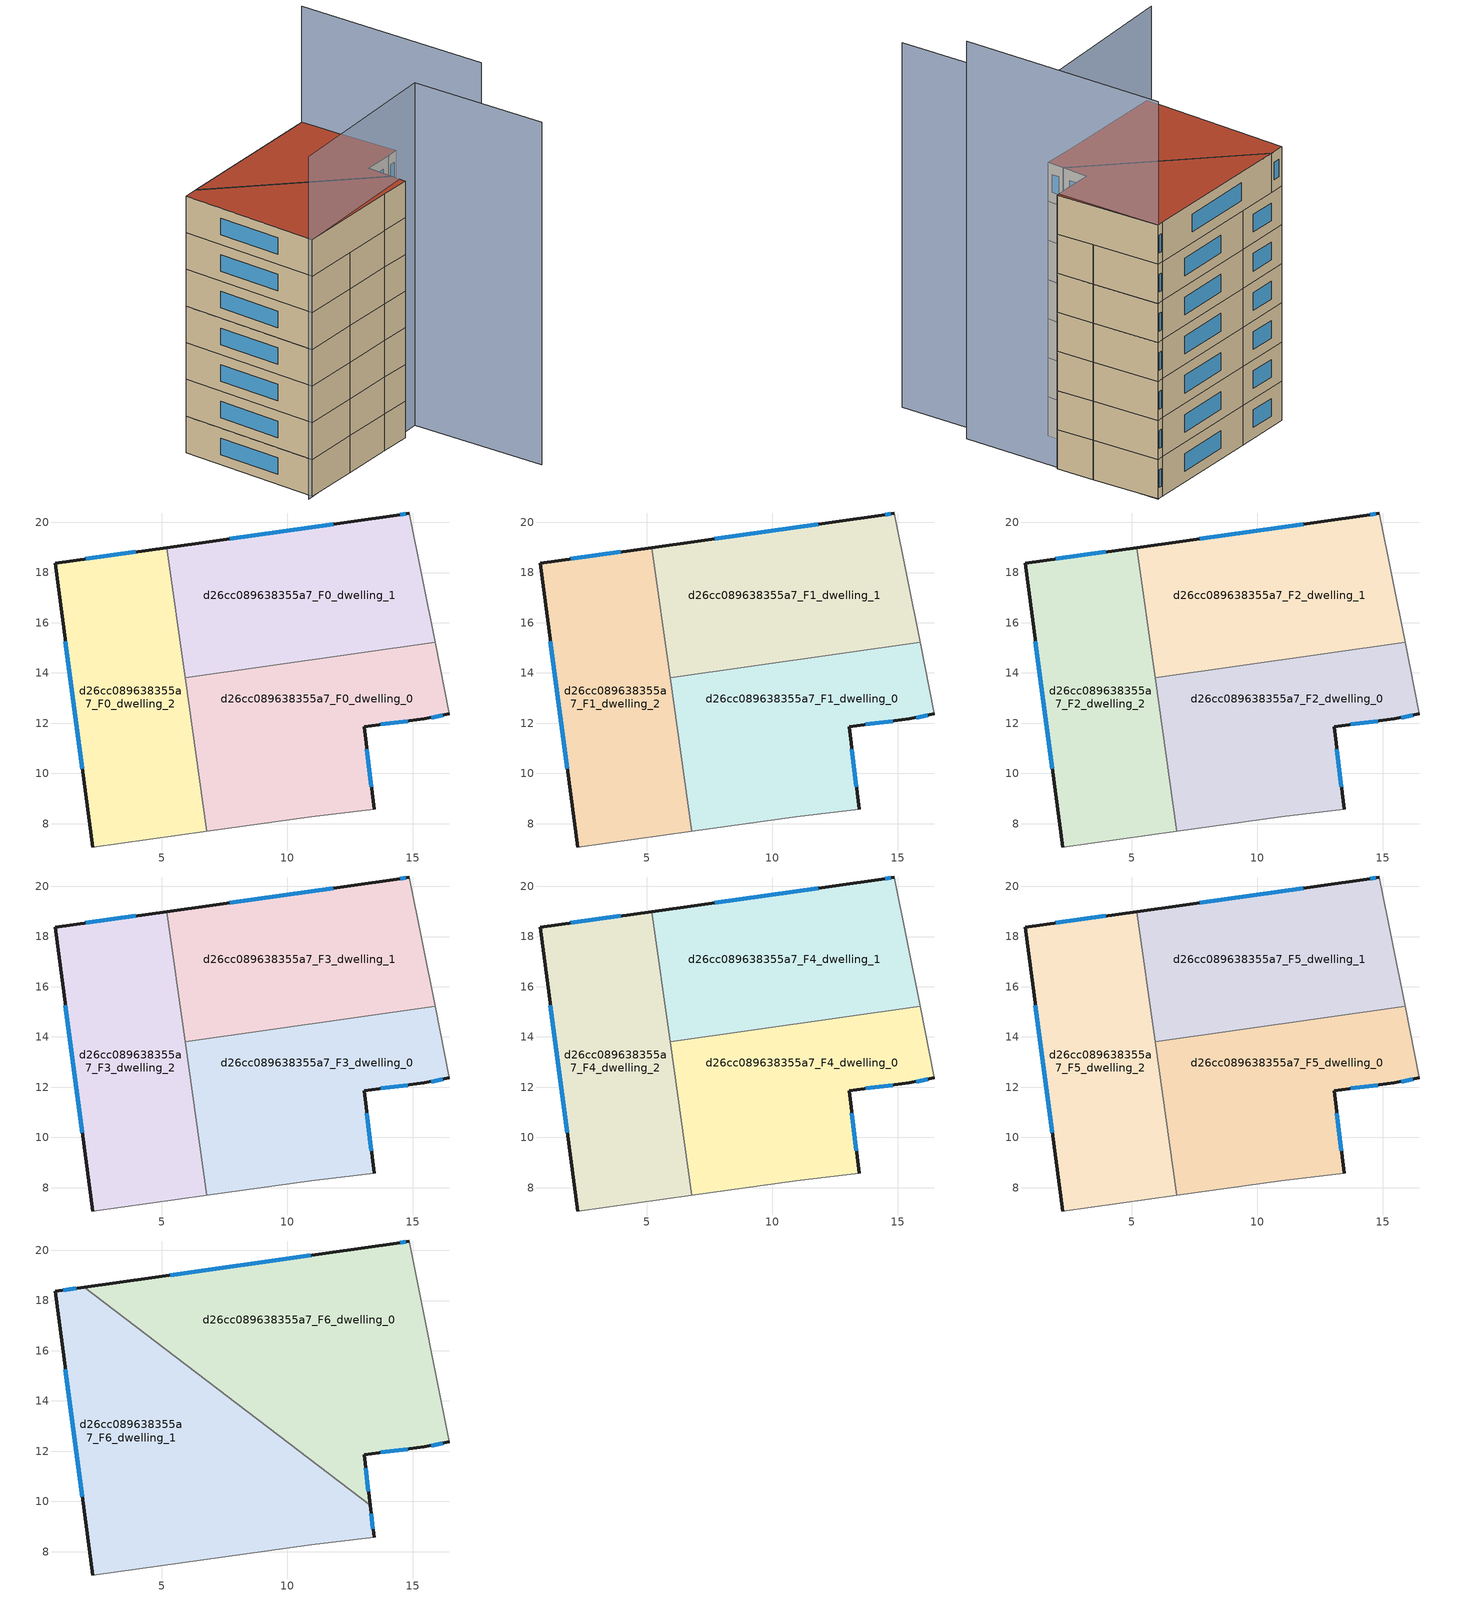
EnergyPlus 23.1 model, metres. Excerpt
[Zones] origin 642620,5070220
d26cc089638355a7_F0_dwelling_0
 floor ground (EU_floor_Construction): 15.9,15.22 16.47,12.37 15.47,12.17 13.07,11.87 13.47,8.57 10.96,8.27 6.81,7.69 5.94,13.81 z0
 wall outside (EU_wall_Construction): 13.47,8.57 13.07,11.87 15.47,12.17 16.47,12.37 z0:3
 wall to d26cc089638355a7_F0_dwelling_1 (EU_wall_Construction): 15.9,15.22 5.94,13.81 z0:3
 wall adiabatic (EU_wall_Construction): 16.47,12.37 15.9,15.22 / 6.81,7.69 10.96,8.27 13.47,8.57 z0:3
 wall to d26cc089638355a7_F0_dwelling_2 (EU_wall_Construction): 5.94,13.81 6.81,7.69 z0:3
 window (EU_Window_Construction): 15.74,12.22 16.19,12.31 / 13.73,11.95 14.81,12.09 / 13.36,9.47 13.18,10.96 z0.83:2.17
d26cc089638355a7_F0_dwelling_1
 floor ground (EU_floor_Construction): 14.87,20.37 15.9,15.22 5.94,13.81 5.21,19 14.37,20.27 z0
 wall outside (EU_wall_Construction): 14.87,20.37 14.37,20.27 5.21,19 z0:3
 wall adiabatic (EU_wall_Construction): 15.9,15.22 14.87,20.37 z0:3
 wall to d26cc089638355a7_F0_dwelling_2 (EU_wall_Construction): 5.21,19 5.94,13.81 z0:3
 window (EU_Window_Construction): 14.73,20.35 14.51,20.3 / 11.85,19.92 7.73,19.35 z0.83:2.17
d26cc089638355a7_F0_dwelling_2
 floor ground (EU_floor_Construction): 5.21,19 6.81,7.69 2.26,7.07 0.76,18.38 z0
 wall outside (EU_wall_Construction): 5.21,19 0.76,18.38 2.26,7.07 z0:3
 wall adiabatic (EU_wall_Construction): 2.26,7.07 6.81,7.69 z0:3
 window (EU_Window_Construction): 1.17,15.26 1.84,10.18 / 3.98,18.83 1.98,18.55 z0.83:2.17
d26cc089638355a7_F1_dwelling_0
 floor to d26cc089638355a7_F0_dwelling_0 (EU_floor_Construction): 15.9,15.22 16.47,12.37 15.47,12.17 13.07,11.87 13.47,8.57 10.96,8.27 6.81,7.69 5.94,13.81 z3
 wall outside (EU_wall_Construction): 13.47,8.57 13.07,11.87 15.47,12.17 16.47,12.37 z3:6
 wall to d26cc089638355a7_F1_dwelling_1 (EU_wall_Construction): 15.9,15.22 5.94,13.81 z3:6
 wall adiabatic (EU_wall_Construction): 16.47,12.37 15.9,15.22 / 6.81,7.69 10.96,8.27 13.47,8.57 z3:6
 wall to d26cc089638355a7_F1_dwelling_2 (EU_wall_Construction): 5.94,13.81 6.81,7.69 z3:6
 window (EU_Window_Construction): 15.74,12.22 16.19,12.31 / 13.73,11.95 14.81,12.09 / 13.36,9.47 13.18,10.96 z3.83:5.17
d26cc089638355a7_F1_dwelling_1
 floor to d26cc089638355a7_F0_dwelling_1 (EU_floor_Construction): 14.87,20.37 15.9,15.22 5.94,13.81 5.21,19 14.37,20.27 z3
 wall outside (EU_wall_Construction): 14.87,20.37 14.37,20.27 5.21,19 z3:6
 wall adiabatic (EU_wall_Construction): 15.9,15.22 14.87,20.37 z3:6
 wall to d26cc089638355a7_F1_dwelling_2 (EU_wall_Construction): 5.21,19 5.94,13.81 z3:6
 window (EU_Window_Construction): 14.73,20.35 14.51,20.3 / 11.85,19.92 7.73,19.35 z3.83:5.17
d26cc089638355a7_F1_dwelling_2
 floor to d26cc089638355a7_F0_dwelling_2 (EU_floor_Construction): 5.21,19 6.81,7.69 2.26,7.07 0.76,18.38 z3
 wall outside (EU_wall_Construction): 5.21,19 0.76,18.38 2.26,7.07 z3:6
 wall adiabatic (EU_wall_Construction): 2.26,7.07 6.81,7.69 z3:6
 window (EU_Window_Construction): 1.17,15.26 1.84,10.18 / 3.98,18.83 1.98,18.55 z3.83:5.17
d26cc089638355a7_F2_dwelling_0
 floor to d26cc089638355a7_F1_dwelling_0 (EU_floor_Construction): 15.9,15.22 16.47,12.37 15.47,12.17 13.07,11.87 13.47,8.57 10.96,8.27 6.81,7.69 5.94,13.81 z6
 wall outside (EU_wall_Construction): 13.47,8.57 13.07,11.87 15.47,12.17 16.47,12.37 z6:9
 wall to d26cc089638355a7_F2_dwelling_1 (EU_wall_Construction): 15.9,15.22 5.94,13.81 z6:9
 wall adiabatic (EU_wall_Construction): 16.47,12.37 15.9,15.22 / 6.81,7.69 10.96,8.27 13.47,8.57 z6:9
 wall to d26cc089638355a7_F2_dwelling_2 (EU_wall_Construction): 5.94,13.81 6.81,7.69 z6:9
 window (EU_Window_Construction): 15.74,12.22 16.19,12.31 / 13.73,11.95 14.81,12.09 / 13.36,9.47 13.18,10.96 z6.83:8.17
d26cc089638355a7_F2_dwelling_1
 floor to d26cc089638355a7_F1_dwelling_1 (EU_floor_Construction): 14.87,20.37 15.9,15.22 5.94,13.81 5.21,19 14.37,20.27 z6
 wall outside (EU_wall_Construction): 14.87,20.37 14.37,20.27 5.21,19 z6:9
 wall adiabatic (EU_wall_Construction): 15.9,15.22 14.87,20.37 z6:9
 wall to d26cc089638355a7_F2_dwelling_2 (EU_wall_Construction): 5.21,19 5.94,13.81 z6:9
 window (EU_Window_Construction): 14.73,20.35 14.51,20.3 / 11.85,19.92 7.73,19.35 z6.83:8.17
d26cc089638355a7_F2_dwelling_2
 floor to d26cc089638355a7_F1_dwelling_2 (EU_floor_Construction): 5.21,19 6.81,7.69 2.26,7.07 0.76,18.38 z6
 wall outside (EU_wall_Construction): 5.21,19 0.76,18.38 2.26,7.07 z6:9
 wall adiabatic (EU_wall_Construction): 2.26,7.07 6.81,7.69 z6:9
 window (EU_Window_Construction): 1.17,15.26 1.84,10.18 / 3.98,18.83 1.98,18.55 z6.83:8.17
d26cc089638355a7_F3_dwelling_0
 floor to d26cc089638355a7_F2_dwelling_0 (EU_floor_Construction): 15.9,15.22 16.47,12.37 15.47,12.17 13.07,11.87 13.47,8.57 10.96,8.27 6.81,7.69 5.94,13.81 z9
 wall outside (EU_wall_Construction): 13.47,8.57 13.07,11.87 15.47,12.17 16.47,12.37 z9:12
 wall to d26cc089638355a7_F3_dwelling_1 (EU_wall_Construction): 15.9,15.22 5.94,13.81 z9:12
 wall adiabatic (EU_wall_Construction): 16.47,12.37 15.9,15.22 / 6.81,7.69 10.96,8.27 13.47,8.57 z9:12
 wall to d26cc089638355a7_F3_dwelling_2 (EU_wall_Construction): 5.94,13.81 6.81,7.69 z9:12
 window (EU_Window_Construction): 15.74,12.22 16.19,12.31 / 13.73,11.95 14.81,12.09 / 13.36,9.47 13.18,10.96 z9.83:11.17
d26cc089638355a7_F3_dwelling_1
 floor to d26cc089638355a7_F2_dwelling_1 (EU_floor_Construction): 14.87,20.37 15.9,15.22 5.94,13.81 5.21,19 14.37,20.27 z9
 wall outside (EU_wall_Construction): 14.87,20.37 14.37,20.27 5.21,19 z9:12
 wall adiabatic (EU_wall_Construction): 15.9,15.22 14.87,20.37 z9:12
 wall to d26cc089638355a7_F3_dwelling_2 (EU_wall_Construction): 5.21,19 5.94,13.81 z9:12
 window (EU_Window_Construction): 14.73,20.35 14.51,20.3 / 11.85,19.92 7.73,19.35 z9.83:11.17
d26cc089638355a7_F3_dwelling_2
 floor to d26cc089638355a7_F2_dwelling_2 (EU_floor_Construction): 5.21,19 6.81,7.69 2.26,7.07 0.76,18.38 z9
 wall outside (EU_wall_Construction): 5.21,19 0.76,18.38 2.26,7.07 z9:12
 wall adiabatic (EU_wall_Construction): 2.26,7.07 6.81,7.69 z9:12
 window (EU_Window_Construction): 1.17,15.26 1.84,10.18 / 3.98,18.83 1.98,18.55 z9.83:11.17
d26cc089638355a7_F4_dwelling_0
 floor to d26cc089638355a7_F3_dwelling_0 (EU_floor_Construction): 15.9,15.22 16.47,12.37 15.47,12.17 13.07,11.87 13.47,8.57 10.96,8.27 6.81,7.69 5.94,13.81 z12
 wall outside (EU_wall_Construction): 13.47,8.57 13.07,11.87 15.47,12.17 16.47,12.37 z12:15
 wall to d26cc089638355a7_F4_dwelling_1 (EU_wall_Construction): 15.9,15.22 5.94,13.81 z12:15
 wall adiabatic (EU_wall_Construction): 16.47,12.37 15.9,15.22 / 6.81,7.69 10.96,8.27 13.47,8.57 z12:15
 wall to d26cc089638355a7_F4_dwelling_2 (EU_wall_Construction): 5.94,13.81 6.81,7.69 z12:15
 window (EU_Window_Construction): 15.74,12.22 16.19,12.31 / 13.73,11.95 14.81,12.09 / 13.36,9.47 13.18,10.96 z12.83:14.17
d26cc089638355a7_F4_dwelling_1
 floor to d26cc089638355a7_F3_dwelling_1 (EU_floor_Construction): 14.87,20.37 15.9,15.22 5.94,13.81 5.21,19 14.37,20.27 z12
 wall outside (EU_wall_Construction): 14.87,20.37 14.37,20.27 5.21,19 z12:15
 wall adiabatic (EU_wall_Construction): 15.9,15.22 14.87,20.37 z12:15
 wall to d26cc089638355a7_F4_dwelling_2 (EU_wall_Construction): 5.21,19 5.94,13.81 z12:15
 window (EU_Window_Construction): 14.73,20.35 14.51,20.3 / 11.85,19.92 7.73,19.35 z12.83:14.17
d26cc089638355a7_F4_dwelling_2
 floor to d26cc089638355a7_F3_dwelling_2 (EU_floor_Construction): 5.21,19 6.81,7.69 2.26,7.07 0.76,18.38 z12
 wall outside (EU_wall_Construction): 5.21,19 0.76,18.38 2.26,7.07 z12:15
 wall adiabatic (EU_wall_Construction): 2.26,7.07 6.81,7.69 z12:15
 window (EU_Window_Construction): 1.17,15.26 1.84,10.18 / 3.98,18.83 1.98,18.55 z12.83:14.17
d26cc089638355a7_F5_dwelling_0
 floor to d26cc089638355a7_F4_dwelling_0 (EU_floor_Construction): 15.9,15.22 16.47,12.37 15.47,12.17 13.07,11.87 13.47,8.57 10.96,8.27 6.81,7.69 5.94,13.81 z15
 wall outside (EU_wall_Construction): 13.47,8.57 13.07,11.87 15.47,12.17 16.47,12.37 z15:18
 wall to d26cc089638355a7_F5_dwelling_1 (EU_wall_Construction): 15.9,15.22 5.94,13.81 z15:18
 wall adiabatic (EU_wall_Construction): 16.47,12.37 15.9,15.22 / 6.81,7.69 10.96,8.27 13.47,8.57 z15:18
 wall to d26cc089638355a7_F5_dwelling_2 (EU_wall_Construction): 5.94,13.81 6.81,7.69 z15:18
 window (EU_Window_Construction): 15.74,12.22 16.19,12.31 / 13.73,11.95 14.81,12.09 / 13.36,9.47 13.18,10.96 z15.83:17.17
d26cc089638355a7_F5_dwelling_1
 floor to d26cc089638355a7_F4_dwelling_1 (EU_floor_Construction): 14.87,20.37 15.9,15.22 5.94,13.81 5.21,19 14.37,20.27 z15
 wall outside (EU_wall_Construction): 14.87,20.37 14.37,20.27 5.21,19 z15:18
 wall adiabatic (EU_wall_Construction): 15.9,15.22 14.87,20.37 z15:18
 wall to d26cc089638355a7_F5_dwelling_2 (EU_wall_Construction): 5.21,19 5.94,13.81 z15:18
 window (EU_Window_Construction): 14.73,20.35 14.51,20.3 / 11.85,19.92 7.73,19.35 z15.83:17.17
d26cc089638355a7_F5_dwelling_2
 floor to d26cc089638355a7_F4_dwelling_2 (EU_floor_Construction): 5.21,19 6.81,7.69 2.26,7.07 0.76,18.38 z15
 wall outside (EU_wall_Construction): 5.21,19 0.76,18.38 2.26,7.07 z15:18
 wall adiabatic (EU_wall_Construction): 2.26,7.07 6.81,7.69 z15:18
 window (EU_Window_Construction): 1.17,15.26 1.84,10.18 / 3.98,18.83 1.98,18.55 z15.83:17.17
d26cc089638355a7_F6_dwelling_0
 floor to d26cc089638355a7_F5_dwelling_1 (EU_floor_Construction): 14.87,20.37 15.9,15.22 7.78,14.07 5.68,15.68 5.21,19 14.37,20.27 z18
 floor to d26cc089638355a7_F5_dwelling_0 (EU_floor_Construction): 15.9,15.22 16.47,12.37 15.47,12.17 13.07,11.87 13.31,9.85 7.78,14.07 z18
 floor to d26cc089638355a7_F5_dwelling_2 (EU_floor_Construction): 5.21,19 5.68,15.68 1.93,18.54 z18
 wall outside (EU_wall_Construction): 13.31,9.85 13.07,11.87 15.47,12.17 16.47,12.37 / 14.87,20.37 14.37,20.27 1.93,18.54 z18:21
 wall to d26cc089638355a7_F6_dwelling_1 (EU_wall_Construction): 1.93,18.54 13.31,9.85 z18:21
 wall adiabatic (EU_wall_Construction): 16.47,12.37 14.87,20.37 z18:21
 window (EU_Window_Construction): 15.74,12.22 16.19,12.31 / 13.73,11.95 14.81,12.09 / 13.24,10.41 13.13,11.31 / 10.95,19.8 5.35,19.02 / 14.73,20.35 14.51,20.3 z18.83:20.17
 roof outside (EU_roof_Construction): 16.47,12.37 14.87,20.37 14.37,20.27 1.93,18.54 13.31,9.85 13.07,11.87 15.47,12.17 z21
d26cc089638355a7_F6_dwelling_1
 floor to d26cc089638355a7_F5_dwelling_0 (EU_floor_Construction): 13.31,9.85 13.47,8.57 10.96,8.27 6.81,7.69 5.94,13.81 7.78,14.07 z18
 floor to d26cc089638355a7_F5_dwelling_2 (EU_floor_Construction): 5.68,15.68 6.81,7.69 2.26,7.07 0.76,18.38 1.93,18.54 z18
 floor to d26cc089638355a7_F5_dwelling_1 (EU_floor_Construction): 7.78,14.07 5.94,13.81 5.68,15.68 z18
 wall outside (EU_wall_Construction): 1.93,18.54 0.76,18.38 2.26,7.07 / 13.47,8.57 13.31,9.85 z18:21
 wall adiabatic (EU_wall_Construction): 2.26,7.07 10.96,8.27 13.47,8.57 z18:21
 window (EU_Window_Construction): 1.17,15.26 1.84,10.18 / 1.61,18.49 1.08,18.42 / 13.42,8.92 13.35,9.5 z18.83:20.17
 roof outside (EU_roof_Construction): 13.47,8.57 13.31,9.85 1.93,18.54 0.76,18.38 2.26,7.07 10.96,8.27 z21
shading: 1.75,6.98 15.36,9.47 / 15.36,9.47 17.37,-1.44 z0:28; 17.6,4.9 14.87,20.37 z0:30.5
[Building]
EU S2 Campaign: North Axis=0; Terrain=City; Solar Distribution=FullExterior
[Site:Location]
Lyon-Bron: Latitude=45.75; Longitude=5; Time Zone=1; Elevation=198
[SizingPeriod:WeatherFileDays]
AnnualSizingPeriod: Begin Month=1; Begin Day of Month=1; End Month=12; End Day of Month=31; Day of Week for Start Day=Monday; Use Weather File Daylight Saving Period=No; Use Weather File Rain and Snow Indicators=No
[MATERIAL]
EU_InternalMass_Material: Roughness=MediumRough; Thickness=0.1; Conductivity=1; Density=1800; Specific Heat=900; Thermal Absorptance=0.9; Solar Absorptance=0.7; Visible Absorptance=0.7
[MATERIAL:NOMASS] Roughness=MediumRough; Thermal Absorptance=0.9; Solar Absorptance=0.7; Visible Absorptance=0.7
Name | Thermal Resistance
EU_wall_NoMass | 0.87146
EU_roof_NoMass | 0.842276
EU_floor_NoMass | 0.496999
[WINDOWMATERIAL:SIMPLEGLAZINGSYSTEM]
EU_Window_SimpleGlazing: UFactor=2.2525; Solar Heat Gain Coefficient=0.76; Visible Transmittance=0.76
[CONSTRUCTION]
EU_wall_Construction: EU_wall_NoMass
EU_roof_Construction: EU_roof_NoMass
EU_floor_Construction: EU_floor_NoMass
EU_Window_Construction: EU_Window_SimpleGlazing
EU_InternalMass_Construction: EU_InternalMass_Material
[ZONE] Type=1; Multiplier=1; Ceiling Height=autocalculate; Floor Area=autocalculate; Part of Total Floor Area=Yes
Name | Volume
d26cc089638355a7_F0_dwelling_0; d26cc089638355a7_F1_dwelling_0; d26cc089638355a7_F2_dwelling_0; d26cc089638355a7_F3_dwelling_0; d26cc089638355a7_F4_dwelling_0; d26cc089638355a7_F5_dwelling_0 | 155.446
d26cc089638355a7_F6_dwelling_0 | 233.161
d26cc089638355a7_F0_dwelling_1; d26cc089638355a7_F1_dwelling_1; d26cc089638355a7_F2_dwelling_1; d26cc089638355a7_F3_dwelling_1; d26cc089638355a7_F4_dwelling_1; d26cc089638355a7_F5_dwelling_1 | 155.424
d26cc089638355a7_F6_dwelling_1 | 233.15
d26cc089638355a7_F0_dwelling_2; d26cc089638355a7_F1_dwelling_2; d26cc089638355a7_F2_dwelling_2; d26cc089638355a7_F3_dwelling_2; d26cc089638355a7_F4_dwelling_2; d26cc089638355a7_F5_dwelling_2 | 155.427
[INTERNALMASS] Construction=EU_InternalMass_Construction
Name | Zone or ZoneList | Surface Area
d26cc089638355a7_F0_dwelling_0_EU_InternalMass | d26cc089638355a7_F0_dwelling_0 | 51.8157
d26cc089638355a7_F0_dwelling_1_EU_InternalMass | d26cc089638355a7_F0_dwelling_1 | 51.8092
d26cc089638355a7_F0_dwelling_2_EU_InternalMass | d26cc089638355a7_F0_dwelling_2 | 51.809
d26cc089638355a7_F1_dwelling_0_EU_InternalMass | d26cc089638355a7_F1_dwelling_0 | 51.8157
d26cc089638355a7_F1_dwelling_1_EU_InternalMass | d26cc089638355a7_F1_dwelling_1 | 51.8092
d26cc089638355a7_F1_dwelling_2_EU_InternalMass | d26cc089638355a7_F1_dwelling_2 | 51.809
d26cc089638355a7_F2_dwelling_0_EU_InternalMass | d26cc089638355a7_F2_dwelling_0 | 51.8157
d26cc089638355a7_F2_dwelling_1_EU_InternalMass | d26cc089638355a7_F2_dwelling_1 | 51.8092
d26cc089638355a7_F2_dwelling_2_EU_InternalMass | d26cc089638355a7_F2_dwelling_2 | 51.809
d26cc089638355a7_F3_dwelling_0_EU_InternalMass | d26cc089638355a7_F3_dwelling_0 | 51.8157
d26cc089638355a7_F3_dwelling_1_EU_InternalMass | d26cc089638355a7_F3_dwelling_1 | 51.8092
d26cc089638355a7_F3_dwelling_2_EU_InternalMass | d26cc089638355a7_F3_dwelling_2 | 51.809
d26cc089638355a7_F4_dwelling_0_EU_InternalMass | d26cc089638355a7_F4_dwelling_0 | 51.8157
d26cc089638355a7_F4_dwelling_1_EU_InternalMass | d26cc089638355a7_F4_dwelling_1 | 51.8092
d26cc089638355a7_F4_dwelling_2_EU_InternalMass | d26cc089638355a7_F4_dwelling_2 | 51.809
d26cc089638355a7_F5_dwelling_0_EU_InternalMass | d26cc089638355a7_F5_dwelling_0 | 51.8157
d26cc089638355a7_F5_dwelling_1_EU_InternalMass | d26cc089638355a7_F5_dwelling_1 | 51.8092
d26cc089638355a7_F5_dwelling_2_EU_InternalMass | d26cc089638355a7_F5_dwelling_2 | 51.809
d26cc089638355a7_F6_dwelling_0_EU_InternalMass | d26cc089638355a7_F6_dwelling_0 | 77.7196
d26cc089638355a7_F6_dwelling_1_EU_InternalMass | d26cc089638355a7_F6_dwelling_1 | 77.7172
[OTHEREQUIPMENT] Fuel Type=Electricity; Design Level Calculation Method=Watts/Area; Power per Zone Floor Area=1; Fraction Latent=0; Fraction Radiant=0; Fraction Lost=0; Carbon Dioxide Generation Rate=0; EndUse Subcategory=EU_Step8_InternalGains
Name | Zone or ZoneList or Space or SpaceList | Schedule
EU_Step8_InternalGain_d26cc089638355a7_F0_dwelling_0_f000 | d26cc089638355a7_F0_dwelling_0 | EU_Step8_GainSchedule_d26cc089638355a7_F0_dwelling_0_f000
EU_Step8_InternalGain_d26cc089638355a7_F0_dwelling_1_f000 | d26cc089638355a7_F0_dwelling_1 | EU_Step8_GainSchedule_d26cc089638355a7_F0_dwelling_1_f000
EU_Step8_InternalGain_d26cc089638355a7_F0_dwelling_2_f000 | d26cc089638355a7_F0_dwelling_2 | EU_Step8_GainSchedule_d26cc089638355a7_F0_dwelling_2_f000
EU_Step8_InternalGain_d26cc089638355a7_F1_dwelling_0_f000 | d26cc089638355a7_F1_dwelling_0 | EU_Step8_GainSchedule_d26cc089638355a7_F1_dwelling_0_f000
EU_Step8_InternalGain_d26cc089638355a7_F1_dwelling_1_f000 | d26cc089638355a7_F1_dwelling_1 | EU_Step8_GainSchedule_d26cc089638355a7_F1_dwelling_1_f000
EU_Step8_InternalGain_d26cc089638355a7_F1_dwelling_2_f000 | d26cc089638355a7_F1_dwelling_2 | EU_Step8_GainSchedule_d26cc089638355a7_F1_dwelling_2_f000
EU_Step8_InternalGain_d26cc089638355a7_F2_dwelling_0_f000 | d26cc089638355a7_F2_dwelling_0 | EU_Step8_GainSchedule_d26cc089638355a7_F2_dwelling_0_f000
EU_Step8_InternalGain_d26cc089638355a7_F2_dwelling_1_f000 | d26cc089638355a7_F2_dwelling_1 | EU_Step8_GainSchedule_d26cc089638355a7_F2_dwelling_1_f000
EU_Step8_InternalGain_d26cc089638355a7_F2_dwelling_2_f000 | d26cc089638355a7_F2_dwelling_2 | EU_Step8_GainSchedule_d26cc089638355a7_F2_dwelling_2_f000
EU_Step8_InternalGain_d26cc089638355a7_F3_dwelling_0_f000 | d26cc089638355a7_F3_dwelling_0 | EU_Step8_GainSchedule_d26cc089638355a7_F3_dwelling_0_f000
EU_Step8_InternalGain_d26cc089638355a7_F3_dwelling_1_f000 | d26cc089638355a7_F3_dwelling_1 | EU_Step8_GainSchedule_d26cc089638355a7_F3_dwelling_1_f000
EU_Step8_InternalGain_d26cc089638355a7_F3_dwelling_2_f000 | d26cc089638355a7_F3_dwelling_2 | EU_Step8_GainSchedule_d26cc089638355a7_F3_dwelling_2_f000
EU_Step8_InternalGain_d26cc089638355a7_F4_dwelling_0_f000 | d26cc089638355a7_F4_dwelling_0 | EU_Step8_GainSchedule_d26cc089638355a7_F4_dwelling_0_f000
EU_Step8_InternalGain_d26cc089638355a7_F4_dwelling_1_f000 | d26cc089638355a7_F4_dwelling_1 | EU_Step8_GainSchedule_d26cc089638355a7_F4_dwelling_1_f000
EU_Step8_InternalGain_d26cc089638355a7_F4_dwelling_2_f000 | d26cc089638355a7_F4_dwelling_2 | EU_Step8_GainSchedule_d26cc089638355a7_F4_dwelling_2_f000
EU_Step8_InternalGain_d26cc089638355a7_F5_dwelling_0_f000 | d26cc089638355a7_F5_dwelling_0 | EU_Step8_GainSchedule_d26cc089638355a7_F5_dwelling_0_f000
EU_Step8_InternalGain_d26cc089638355a7_F5_dwelling_1_f000 | d26cc089638355a7_F5_dwelling_1 | EU_Step8_GainSchedule_d26cc089638355a7_F5_dwelling_1_f000
EU_Step8_InternalGain_d26cc089638355a7_F5_dwelling_2_f000 | d26cc089638355a7_F5_dwelling_2 | EU_Step8_GainSchedule_d26cc089638355a7_F5_dwelling_2_f000
EU_Step8_InternalGain_d26cc089638355a7_F6_dwelling_0_f000 | d26cc089638355a7_F6_dwelling_0 | EU_Step8_GainSchedule_d26cc089638355a7_F6_dwelling_0_f000
EU_Step8_InternalGain_d26cc089638355a7_F6_dwelling_1_f000 | d26cc089638355a7_F6_dwelling_1 | EU_Step8_GainSchedule_d26cc089638355a7_F6_dwelling_1_f000
[ZONEVENTILATION:DESIGNFLOWRATE] Schedule=EU_AlwaysOn; Design Flow Rate Calculation Method=AirChanges/Hour; Air Changes per Hour=0.425; Ventilation Type=Natural; Fan Pressure Rise=0; Fan Total Efficiency=1; Constant Term Coefficient=1; Temperature Term Coefficient=0; Velocity Term Coefficient=0; Velocity Squared Term Coefficient=0; Minimum Indoor Temperature=-100; Maximum Indoor Temperature=100; Delta Temperature=-100; Minimum Outdoor Temperature=-100; Maximum Outdoor Temperature=100; Maximum Wind Speed=40
Name | Zone or ZoneList or Space or SpaceList
EU_ConstantAir_d26cc089638355a7_F0_dwelling_0 | d26cc089638355a7_F0_dwelling_0
EU_ConstantAir_d26cc089638355a7_F0_dwelling_1 | d26cc089638355a7_F0_dwelling_1
EU_ConstantAir_d26cc089638355a7_F0_dwelling_2 | d26cc089638355a7_F0_dwelling_2
EU_ConstantAir_d26cc089638355a7_F1_dwelling_0 | d26cc089638355a7_F1_dwelling_0
EU_ConstantAir_d26cc089638355a7_F1_dwelling_1 | d26cc089638355a7_F1_dwelling_1
EU_ConstantAir_d26cc089638355a7_F1_dwelling_2 | d26cc089638355a7_F1_dwelling_2
EU_ConstantAir_d26cc089638355a7_F2_dwelling_0 | d26cc089638355a7_F2_dwelling_0
EU_ConstantAir_d26cc089638355a7_F2_dwelling_1 | d26cc089638355a7_F2_dwelling_1
EU_ConstantAir_d26cc089638355a7_F2_dwelling_2 | d26cc089638355a7_F2_dwelling_2
EU_ConstantAir_d26cc089638355a7_F3_dwelling_0 | d26cc089638355a7_F3_dwelling_0
EU_ConstantAir_d26cc089638355a7_F3_dwelling_1 | d26cc089638355a7_F3_dwelling_1
EU_ConstantAir_d26cc089638355a7_F3_dwelling_2 | d26cc089638355a7_F3_dwelling_2
EU_ConstantAir_d26cc089638355a7_F4_dwelling_0 | d26cc089638355a7_F4_dwelling_0
EU_ConstantAir_d26cc089638355a7_F4_dwelling_1 | d26cc089638355a7_F4_dwelling_1
EU_ConstantAir_d26cc089638355a7_F4_dwelling_2 | d26cc089638355a7_F4_dwelling_2
EU_ConstantAir_d26cc089638355a7_F5_dwelling_0 | d26cc089638355a7_F5_dwelling_0
EU_ConstantAir_d26cc089638355a7_F5_dwelling_1 | d26cc089638355a7_F5_dwelling_1
EU_ConstantAir_d26cc089638355a7_F5_dwelling_2 | d26cc089638355a7_F5_dwelling_2
EU_ConstantAir_d26cc089638355a7_F6_dwelling_0 | d26cc089638355a7_F6_dwelling_0
EU_ConstantAir_d26cc089638355a7_F6_dwelling_1 | d26cc089638355a7_F6_dwelling_1
[HVACTEMPLATE:THERMOSTAT] Constant Heating Setpoint=20; Constant Cooling Setpoint=50
EU_HeatOnly_d26cc089638355a7_F0_dwelling_0; EU_HeatOnly_d26cc089638355a7_F0_dwelling_1; EU_HeatOnly_d26cc089638355a7_F0_dwelling_2; EU_HeatOnly_d26cc089638355a7_F1_dwelling_0; EU_HeatOnly_d26cc089638355a7_F1_dwelling_1; EU_HeatOnly_d26cc089638355a7_F1_dwelling_2; EU_HeatOnly_d26cc089638355a7_F2_dwelling_0; EU_HeatOnly_d26cc089638355a7_F2_dwelling_1; EU_HeatOnly_d26cc089638355a7_F2_dwelling_2; EU_HeatOnly_d26cc089638355a7_F3_dwelling_0; EU_HeatOnly_d26cc089638355a7_F3_dwelling_1; EU_HeatOnly_d26cc089638355a7_F3_dwelling_2; EU_HeatOnly_d26cc089638355a7_F4_dwelling_0; EU_HeatOnly_d26cc089638355a7_F4_dwelling_1; EU_HeatOnly_d26cc089638355a7_F4_dwelling_2; EU_HeatOnly_d26cc089638355a7_F5_dwelling_0; EU_HeatOnly_d26cc089638355a7_F5_dwelling_1; EU_HeatOnly_d26cc089638355a7_F5_dwelling_2; EU_HeatOnly_d26cc089638355a7_F6_dwelling_0; EU_HeatOnly_d26cc089638355a7_F6_dwelling_1
[HVACTEMPLATE:ZONE:IDEALLOADSAIRSYSTEM] System Availability Schedule=EU_AlwaysOn; Maximum Heating Supply Air Temperature=50; Minimum Cooling Supply Air Temperature=13; Maximum Heating Supply Air Humidity Ratio=0.0156; Minimum Cooling Supply Air Humidity Ratio=0.0077; Heating Limit=NoLimit; Cooling Limit=NoLimit; Heating Availability Schedule=EU_AlwaysOn; Cooling Availability Schedule=EU_CoolingOff; Dehumidification Control Type=ConstantSensibleHeatRatio; Cooling Sensible Heat Ratio=0.7; Dehumidification Setpoint=60; Humidification Control Type=None; Humidification Setpoint=30; Outdoor Air Method=None; Outdoor Air Flow Rate per Person=0.00944; Outdoor Air Flow Rate per Zone Floor Area=0; Outdoor Air Flow Rate per Zone=0; Demand Controlled Ventilation Type=None; Outdoor Air Economizer Type=NoEconomizer; Heat Recovery Type=None; Sensible Heat Recovery Effectiveness=0.7; Latent Heat Recovery Effectiveness=0.65
Name | Template Thermostat
d26cc089638355a7_F0_dwelling_0 | EU_HeatOnly_d26cc089638355a7_F0_dwelling_0
d26cc089638355a7_F0_dwelling_1 | EU_HeatOnly_d26cc089638355a7_F0_dwelling_1
d26cc089638355a7_F0_dwelling_2 | EU_HeatOnly_d26cc089638355a7_F0_dwelling_2
d26cc089638355a7_F1_dwelling_0 | EU_HeatOnly_d26cc089638355a7_F1_dwelling_0
d26cc089638355a7_F1_dwelling_1 | EU_HeatOnly_d26cc089638355a7_F1_dwelling_1
d26cc089638355a7_F1_dwelling_2 | EU_HeatOnly_d26cc089638355a7_F1_dwelling_2
d26cc089638355a7_F2_dwelling_0 | EU_HeatOnly_d26cc089638355a7_F2_dwelling_0
d26cc089638355a7_F2_dwelling_1 | EU_HeatOnly_d26cc089638355a7_F2_dwelling_1
d26cc089638355a7_F2_dwelling_2 | EU_HeatOnly_d26cc089638355a7_F2_dwelling_2
d26cc089638355a7_F3_dwelling_0 | EU_HeatOnly_d26cc089638355a7_F3_dwelling_0
d26cc089638355a7_F3_dwelling_1 | EU_HeatOnly_d26cc089638355a7_F3_dwelling_1
d26cc089638355a7_F3_dwelling_2 | EU_HeatOnly_d26cc089638355a7_F3_dwelling_2
d26cc089638355a7_F4_dwelling_0 | EU_HeatOnly_d26cc089638355a7_F4_dwelling_0
d26cc089638355a7_F4_dwelling_1 | EU_HeatOnly_d26cc089638355a7_F4_dwelling_1
d26cc089638355a7_F4_dwelling_2 | EU_HeatOnly_d26cc089638355a7_F4_dwelling_2
d26cc089638355a7_F5_dwelling_0 | EU_HeatOnly_d26cc089638355a7_F5_dwelling_0
d26cc089638355a7_F5_dwelling_1 | EU_HeatOnly_d26cc089638355a7_F5_dwelling_1
d26cc089638355a7_F5_dwelling_2 | EU_HeatOnly_d26cc089638355a7_F5_dwelling_2
d26cc089638355a7_F6_dwelling_0 | EU_HeatOnly_d26cc089638355a7_F6_dwelling_0
d26cc089638355a7_F6_dwelling_1 | EU_HeatOnly_d26cc089638355a7_F6_dwelling_1
[SIZING:ZONE] Zone Cooling Design Supply Air Temperature Input Method=SupplyAirTemperature; Zone Cooling Design Supply Air Temperature=13; Zone Heating Design Supply Air Temperature Input Method=SupplyAirTemperature; Zone Heating Design Supply Air Temperature=50; Zone Cooling Design Supply Air Humidity Ratio=0.008; Zone Heating Design Supply Air Humidity Ratio=0.008; Cooling Design Air Flow Method=DesignDay; Cooling Design Air Flow Rate=0; Cooling Minimum Air Flow per Zone Floor Area=0.000762; Cooling Minimum Air Flow=0; Cooling Minimum Air Flow Fraction=0.2; Heating Design Air Flow Method=DesignDay; Heating Design Air Flow Rate=0; Heating Maximum Air Flow per Zone Floor Area=0.002032; Heating Maximum Air Flow=0.141576; Heating Maximum Air Flow Fraction=0.3; Account for Dedicated Outdoor Air System=No; Dedicated Outdoor Air System Control Strategy=NeutralSupplyAir; Dedicated Outdoor Air Low Setpoint Temperature for Design=autosize; Dedicated Outdoor Air High Setpoint Temperature for Design=autosize; Zone Load Sizing Method=Sensible Load Only No Latent Load; Zone Latent Cooling Design Supply Air Humidity Ratio Input Method=HumidityRatioDifference; Zone Cooling Design Supply Air Humidity Ratio Difference=0.005; Zone Latent Heating Design Supply Air Humidity Ratio Input Method=HumidityRatioDifference; Zone Humidification Design Supply Air Humidity Ratio Difference=0.005
d26cc089638355a7_F0_dwelling_0; d26cc089638355a7_F0_dwelling_1; d26cc089638355a7_F0_dwelling_2; d26cc089638355a7_F1_dwelling_0; d26cc089638355a7_F1_dwelling_1; d26cc089638355a7_F1_dwelling_2; d26cc089638355a7_F2_dwelling_0; d26cc089638355a7_F2_dwelling_1; d26cc089638355a7_F2_dwelling_2; d26cc089638355a7_F3_dwelling_0; d26cc089638355a7_F3_dwelling_1; d26cc089638355a7_F3_dwelling_2; d26cc089638355a7_F4_dwelling_0; d26cc089638355a7_F4_dwelling_1; d26cc089638355a7_F4_dwelling_2; d26cc089638355a7_F5_dwelling_0; d26cc089638355a7_F5_dwelling_1; d26cc089638355a7_F5_dwelling_2; d26cc089638355a7_F6_dwelling_0; d26cc089638355a7_F6_dwelling_1
[SCHEDULE:CONSTANT]
Name | Hourly Value
EU_AlwaysOn | 1
EU_CoolingOff | 0
[SCHEDULE:FILE] Column Number=1; Rows to Skip at Top=0; Number of Hours of Data=8760; Column Separator=Comma; Interpolate to Timestep=No; Minutes per Item=60; Adjust Schedule for Daylight Savings=Yes
Name | File
EU_Step8_GainSchedule_d26cc089638355a7_F0_dwelling_0_f000 | ../../schedules/d26cc089638355a7/d26cc089638355a7_F0_dwelling_0_f000_gain.csv
EU_Step8_GainSchedule_d26cc089638355a7_F0_dwelling_1_f000 | ../../schedules/d26cc089638355a7/d26cc089638355a7_F0_dwelling_1_f000_gain.csv
EU_Step8_GainSchedule_d26cc089638355a7_F0_dwelling_2_f000 | ../../schedules/d26cc089638355a7/d26cc089638355a7_F0_dwelling_2_f000_gain.csv
EU_Step8_GainSchedule_d26cc089638355a7_F1_dwelling_0_f000 | ../../schedules/d26cc089638355a7/d26cc089638355a7_F1_dwelling_0_f000_gain.csv
EU_Step8_GainSchedule_d26cc089638355a7_F1_dwelling_1_f000 | ../../schedules/d26cc089638355a7/d26cc089638355a7_F1_dwelling_1_f000_gain.csv
EU_Step8_GainSchedule_d26cc089638355a7_F1_dwelling_2_f000 | ../../schedules/d26cc089638355a7/d26cc089638355a7_F1_dwelling_2_f000_gain.csv
EU_Step8_GainSchedule_d26cc089638355a7_F2_dwelling_0_f000 | ../../schedules/d26cc089638355a7/d26cc089638355a7_F2_dwelling_0_f000_gain.csv
EU_Step8_GainSchedule_d26cc089638355a7_F2_dwelling_1_f000 | ../../schedules/d26cc089638355a7/d26cc089638355a7_F2_dwelling_1_f000_gain.csv
EU_Step8_GainSchedule_d26cc089638355a7_F2_dwelling_2_f000 | ../../schedules/d26cc089638355a7/d26cc089638355a7_F2_dwelling_2_f000_gain.csv
EU_Step8_GainSchedule_d26cc089638355a7_F3_dwelling_0_f000 | ../../schedules/d26cc089638355a7/d26cc089638355a7_F3_dwelling_0_f000_gain.csv
EU_Step8_GainSchedule_d26cc089638355a7_F3_dwelling_1_f000 | ../../schedules/d26cc089638355a7/d26cc089638355a7_F3_dwelling_1_f000_gain.csv
EU_Step8_GainSchedule_d26cc089638355a7_F3_dwelling_2_f000 | ../../schedules/d26cc089638355a7/d26cc089638355a7_F3_dwelling_2_f000_gain.csv
EU_Step8_GainSchedule_d26cc089638355a7_F4_dwelling_0_f000 | ../../schedules/d26cc089638355a7/d26cc089638355a7_F4_dwelling_0_f000_gain.csv
EU_Step8_GainSchedule_d26cc089638355a7_F4_dwelling_1_f000 | ../../schedules/d26cc089638355a7/d26cc089638355a7_F4_dwelling_1_f000_gain.csv
EU_Step8_GainSchedule_d26cc089638355a7_F4_dwelling_2_f000 | ../../schedules/d26cc089638355a7/d26cc089638355a7_F4_dwelling_2_f000_gain.csv
EU_Step8_GainSchedule_d26cc089638355a7_F5_dwelling_0_f000 | ../../schedules/d26cc089638355a7/d26cc089638355a7_F5_dwelling_0_f000_gain.csv
EU_Step8_GainSchedule_d26cc089638355a7_F5_dwelling_1_f000 | ../../schedules/d26cc089638355a7/d26cc089638355a7_F5_dwelling_1_f000_gain.csv
EU_Step8_GainSchedule_d26cc089638355a7_F5_dwelling_2_f000 | ../../schedules/d26cc089638355a7/d26cc089638355a7_F5_dwelling_2_f000_gain.csv
EU_Step8_GainSchedule_d26cc089638355a7_F6_dwelling_0_f000 | ../../schedules/d26cc089638355a7/d26cc089638355a7_F6_dwelling_0_f000_gain.csv
EU_Step8_GainSchedule_d26cc089638355a7_F6_dwelling_1_f000 | ../../schedules/d26cc089638355a7/d26cc089638355a7_F6_dwelling_1_f000_gain.csv
